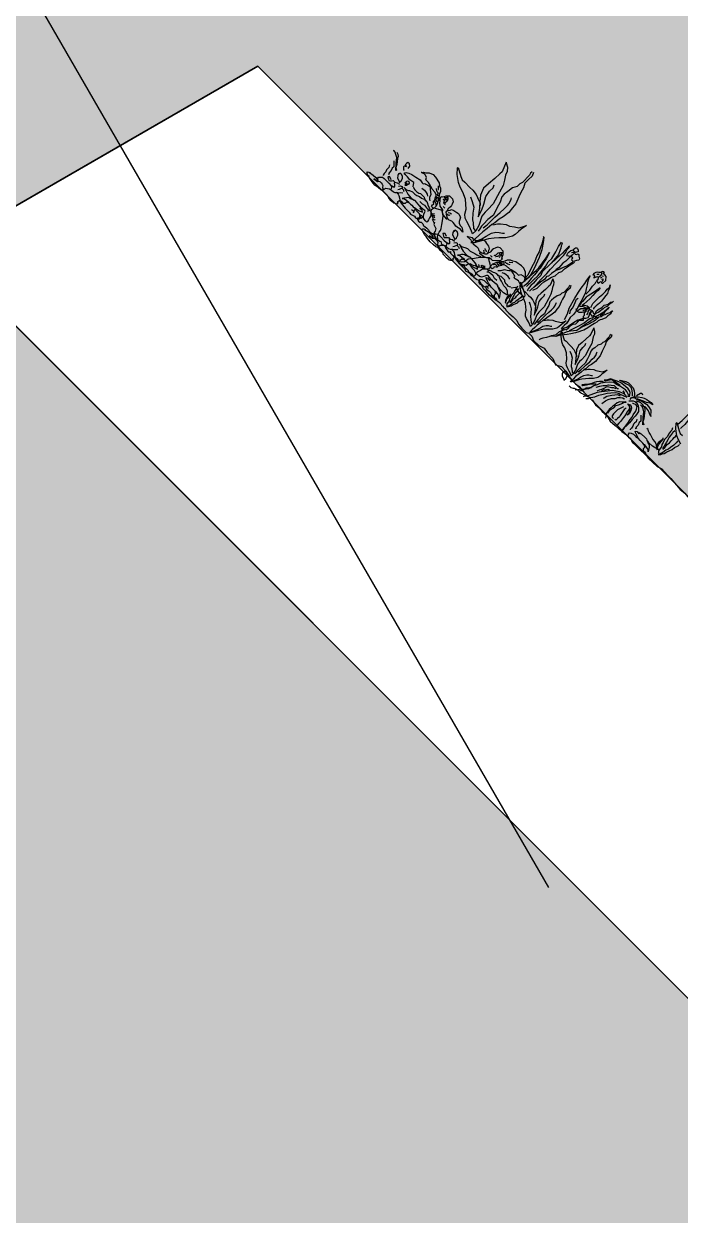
# Model space of a CAD drawing. Header units: metres. Extents: x 97 to 197, y 104 to 205.
# Drawn here: x 144.534 to 145.274, y 147.716 to 149.058 of the extents above; entities that cross this region are included whole.
import ezdxf

# ---------------------------------------------------------------- set-up
doc = ezdxf.new("R2010")
doc.units = ezdxf.units.M
doc.linetypes.add('ACAD_ISO10W100', pattern=[18, 12, -3, 0, -3])
doc.layers.add('00-AUX1', color=200, linetype='Continuous', plot=False)
for name, color, linetype in [('16-EIXOS', 253, 'ACAD_ISO10W100'), ('18-HATCH', 1, 'Continuous'), ('21-FAC_3º', 3, 'Continuous'), ('6-VEGETAÇÃO', 104, 'Continuous')]:
    doc.layers.add(name, color=color, linetype=linetype)

# ---------------------------------------------------------------- blocks, each defined once
blk = doc.blocks.new('A$C20B154FB')
at = {"layer": '6-VEGETAÇÃO', "color": 72}
for points in [[(994, 1061), (992, 1041), (999, 1023), (999, 999), (1002, 960), (1002, 935), (994, 911), (994, 880), (976, 841), (968, 790), (963, 751), (966, 720), (989, 678), (1005, 621), (1028, 559), (1023, 497), (1025, 445), (1025, 417), (1033, 391), (1036, 367)], [(1005, 1064), (1020, 1035), (1018, 991), (1018, 971), (1020, 947), (1041, 911), (1054, 865), (1069, 826), (1093, 766), (1098, 720), (1106, 670), (1098, 608), (1088, 569), (1085, 520), (1077, 492), (1075, 440), (1069, 391), (1067, 349), (1067, 303), (1067, 277), (1067, 251)], [(781, 954), (816, 935), (841, 907), (855, 874), (879, 839), (904, 798), (923, 735), (959, 625), (961, 557), (961, 524), (967, 480), (1005, 406), (1019, 354), (1019, 315), (997, 326), (956, 340), (909, 354), (879, 365), (852, 387), (827, 425), (761, 480), (701, 507), (654, 521), (616, 537), (558, 578), (520, 620), (520, 628), (594, 589), (622, 576), (652, 581), (715, 578), (748, 581), (797, 576), (824, 567), (876, 548), (890, 535)], [(777, 958), (811, 874), (811, 847), (811, 789), (805, 718), (802, 661), (827, 600), (866, 554), (901, 515), (948, 452), (926, 518), (904, 565), (868, 625), (857, 680), (857, 721), (846, 746)], [(1719, 324), (1719, 399), (1715, 469), (1712, 538), (1708, 586), (1706, 659), (1704, 754), (1699, 783), (1688, 805), (1688, 834), (1681, 843), (1679, 834), (1679, 790), (1681, 757), (1679, 723), (1679, 690), (1679, 659), (1677, 640)], [(1721, 772), (1714, 792), (1714, 808), (1715, 825), (1725, 845), (1726, 861), (1726, 871), (1736, 880), (1743, 881), (1757, 874), (1768, 865), (1761, 852), (1756, 841), (1737, 839), (1728, 849)], [(1732, 819), (1745, 836), (1765, 832), (1774, 838), (1778, 849), (1789, 850), (1799, 843), (1821, 830), (1823, 818), (1810, 801), (1805, 785), (1796, 774), (1783, 774), (1776, 783), (1772, 794), (1763, 794), (1756, 788), (1739, 779), (1723, 768)], [(1752, 828), (1752, 807), (1752, 783), (1752, 763), (1752, 732), (1746, 699), (1750, 648), (1748, 631), (1746, 615)], [(2033, 881), (2021, 866), (2009, 857), (2003, 849), (1998, 831), (1998, 816), (2009, 824), (2021, 816), (2022, 805)], [(2021, 845), (2033, 859)], [(2024, 802), (2034, 828), (2040, 837), (2047, 833), (2060, 816), (2060, 802), (2078, 799), (2083, 800), (2085, 814), (2090, 828), (2105, 821), (2112, 828), (2112, 862), (2090, 890), (2072, 892), (2057, 887), (2052, 894), (2055, 902), (2047, 904), (2036, 895), (2033, 888), (2040, 880), (2048, 873), (2052, 854), (2050, 842), (2050, 833)], [(2062, 866), (2072, 875)], [(2064, 847), (2071, 859)], [(2079, 845), (2086, 854), (2093, 845), (2095, 831)], [(2190, 607), (2176, 643), (2176, 671), (2176, 723), (2180, 761), (2180, 795), (2174, 819), (2178, 842), (2166, 862), (2185, 838), (2192, 814), (2204, 795), (2207, 771), (2211, 740), (2214, 711), (2216, 686), (2212, 650), (2211, 633), (2211, 626), (2212, 617), (2216, 614)], [(3438, 443), (3443, 493), (3443, 562), (3447, 659), (3447, 702), (3426, 840), (3409, 909), (3436, 833), (3443, 776), (3459, 711), (3466, 662), (3471, 614), (3474, 557), (3483, 486), (3481, 446), (3481, 434)], [(1046, 417), (1051, 461), (1051, 510), (1051, 554), (1054, 616), (1054, 663), (1054, 704), (1051, 727), (1036, 766), (1031, 774)], [(1467, 737), (1485, 712), (1502, 684), (1514, 655), (1533, 620), (1545, 582), (1569, 531), (1582, 485), (1608, 410), (1611, 385), (1613, 366), (1622, 352), (1630, 414), (1611, 481), (1593, 525), (1569, 591), (1536, 655), (1500, 704), (1474, 737), (1463, 739)], [(1673, 333), (1673, 412), (1673, 472), (1662, 573), (1651, 617), (1650, 659), (1633, 726), (1617, 774), (1608, 818), (1622, 812), (1630, 794), (1640, 777), (1648, 763), (1666, 726), (1672, 684), (1675, 626), (1675, 591), (1675, 553), (1675, 525), (1681, 505), (1688, 489), (1690, 438), (1692, 397), (1692, 366), (1693, 348), (1697, 330), (1701, 321), (1704, 312)], [(1801, 768), (1789, 713), (1776, 675), (1765, 644), (1750, 611), (1741, 567), (1741, 533), (1730, 518), (1736, 492), (1730, 447), (1726, 410), (1723, 374)], [(1732, 350), (1746, 390), (1745, 434), (1748, 469), (1757, 507), (1763, 545), (1778, 575), (1781, 618), (1792, 642), (1792, 677), (1796, 706), (1801, 734), (1810, 768), (1809, 779)], [(2107, 370), (2088, 424), (2062, 468), (2036, 562), (2021, 622), (2010, 663), (2005, 715), (1996, 746), (1988, 793), (2000, 761), (2014, 736), (2026, 721), (2048, 690), (2064, 664), (2072, 645), (2086, 605), (2105, 541), (2116, 512), (2124, 484), (2129, 455), (2128, 417), (2142, 362), (2142, 332), (2142, 313), (2143, 293)], [(2078, 655), (2078, 705), (2069, 745), (2067, 778), (2060, 797)], [(2288, 581), (2297, 600), (2307, 616), (2311, 635), (2321, 654), (2328, 676), (2338, 695), (2338, 714), (2344, 723), (2345, 702), (2350, 692), (2344, 662), (2344, 636), (2330, 603), (2323, 591), (2318, 572), (2318, 555), (2311, 533), (2304, 498), (2299, 464), (2288, 427), (2278, 407), (2269, 384), (2256, 358), (2233, 322), (2216, 296), (2200, 277), (2171, 238), (2159, 213), (2131, 189), (2124, 177), (2110, 151), (2091, 125), (2083, 108), (2079, 96), (2078, 91)], [(2123, 783), (2114, 714), (2102, 659), (2098, 640), (2104, 591), (2104, 574), (2107, 547), (2109, 529)], [(2124, 783), (2128, 755), (2124, 721), (2128, 692), (2129, 652), (2129, 619), (2128, 583), (2126, 566), (2136, 581), (2157, 593), (2180, 598), (2190, 588), (2200, 590), (2216, 595), (2235, 590), (2243, 586), (2250, 588), (2259, 583), (2256, 564), (2242, 564), (2233, 564), (2224, 569), (2223, 579), (2214, 593), (2219, 564), (2223, 555), (2230, 548), (2235, 526), (2226, 507), (2218, 498), (2207, 500), (2199, 509), (2199, 522), (2192, 529), (2185, 534), (2185, 545), (2185, 555), (2185, 560), (2180, 540), (2169, 524), (2159, 514), (2152, 503), (2128, 498), (2109, 507)], [(2256, 595), (2245, 617), (2250, 650), (2256, 664), (2256, 679), (2256, 704), (2266, 719), (2275, 735), (2276, 762), (2287, 778), (2288, 785), (2288, 766), (2281, 743), (2281, 714), (2273, 690), (2273, 676), (2269, 652), (2266, 628), (2257, 602), (2256, 586)], [(3581, 341), (3540, 353), (3507, 367), (3457, 403), (3424, 438), (3424, 446), (3488, 412), (3512, 400), (3538, 405)], [(1085, 497), (1108, 533), (1126, 551), (1165, 582), (1194, 593), (1230, 619), (1261, 639), (1277, 668), (1292, 701), (1284, 647), (1282, 616), (1279, 577), (1274, 549), (1246, 499), (1204, 455), (1176, 424), (1147, 386), (1126, 349), (1100, 300), (1085, 272), (1069, 259)], [(1622, 322), (1626, 361), (1626, 414), (1630, 489), (1630, 522), (1613, 628), (1600, 681), (1620, 622), (1626, 578), (1639, 529), (1644, 491), (1648, 454), (1650, 410), (1657, 355), (1655, 324), (1655, 315)], [(2285, 617), (2292, 645), (2295, 664), (2297, 707), (2299, 721), (2300, 700), (2302, 664), (2304, 647), (2299, 622), (2299, 614)], [(778, 526), (816, 510), (860, 485), (893, 444), (931, 400), (956, 387), (992, 356), (1014, 354)], [(1082, 287), (1106, 344), (1116, 388), (1129, 437), (1150, 471), (1170, 489), (1196, 507), (1209, 518)], [(1785, 542), (1809, 529), (1825, 511), (1834, 489), (1851, 465), (1867, 438), (1880, 396), (1904, 322), (1905, 277), (1905, 255), (1909, 226), (1935, 176), (1944, 142), (1944, 116), (1929, 123), (1902, 133), (1871, 142), (1851, 149), (1832, 164), (1816, 189), (1772, 226), (1732, 244), (1701, 253), (1675, 264), (1637, 291), (1611, 319), (1611, 324), (1661, 299), (1679, 290), (1699, 293), (1741, 291), (1763, 293), (1796, 290), (1814, 284), (1849, 271), (1858, 262)], [(1782, 544), (1805, 489), (1805, 470), (1805, 432), (1801, 385), (1799, 346), (1816, 306), (1842, 275), (1865, 249), (1896, 207), (1882, 251), (1867, 282), (1843, 322), (1836, 359), (1836, 386), (1829, 403)], [(1927, 613), (1926, 600), (1931, 588), (1931, 572), (1933, 546), (1933, 529), (1927, 513), (1927, 493), (1915, 467), (1910, 432), (1907, 406), (1908, 386), (1924, 358), (1934, 320), (1950, 279), (1946, 237), (1948, 203), (1948, 184), (1953, 166), (1955, 151)], [(1934, 615), (1945, 596), (1943, 567), (1943, 553), (1945, 537), (1958, 513), (1967, 482), (1977, 456), (1993, 417), (1996, 386), (2002, 353), (1996, 311), (1990, 285), (1988, 253), (1983, 234), (1981, 199), (1977, 166), (1976, 139), (1976, 108), (1976, 90), (1976, 73)], [(2102, 439), (2086, 462), (2083, 493), (2074, 519), (2064, 538), (2052, 567), (2055, 585)], [(2116, 547), (2129, 560), (2143, 566), (2161, 574), (2171, 583), (2180, 588), (2186, 588)], [(2133, 502), (2133, 522), (2135, 538), (2145, 548), (2159, 560), (2169, 571), (2181, 579), (2185, 585)], [(2299, 598), (2297, 559), (2293, 536), (2288, 521), (2285, 509), (2278, 486), (2269, 465), (2257, 426), (2247, 381), (2231, 357), (2214, 336), (2199, 313), (2181, 276), (2169, 253), (2164, 234), (2161, 225)], [(2162, 536), (2164, 547), (2173, 559), (2176, 566), (2181, 572)], [(2211, 536), (2209, 550), (2202, 562), (2199, 567), (2197, 576), (2197, 583)], [(2205, 336), (2224, 398), (2233, 427), (2245, 474), (2249, 512), (2254, 534), (2262, 553), (2266, 572), (2275, 588), (2280, 600), (2283, 607), (2283, 616)], [(2249, 419), (2257, 457), (2261, 481), (2266, 503), (2271, 529), (2276, 548), (2283, 571), (2283, 581), (2285, 586)], [(2480, 570), (2478, 556), (2483, 544), (2483, 528), (2485, 502), (2485, 485), (2480, 469), (2480, 449), (2468, 423), (2463, 388), (2459, 362), (2461, 342), (2476, 314), (2487, 276), (2502, 235), (2499, 193), (2501, 159), (2501, 140), (2506, 122), (2507, 107)], [(2487, 571), (2497, 552), (2495, 523), (2495, 509), (2497, 494), (2511, 469), (2520, 438), (2530, 413), (2545, 373), (2549, 342), (2554, 309), (2549, 267), (2542, 242), (2540, 209), (2535, 190), (2533, 155), (2530, 122), (2528, 95), (2528, 64), (2528, 47), (2528, 29)], [(460, 346), (435, 351), (403, 352), (392, 371), (370, 377), (355, 377), (342, 371), (334, 371), (329, 368), (340, 382), (357, 393), (378, 414), (413, 428), (443, 428), (501, 415), (523, 401), (544, 392), (564, 373), (572, 353), (582, 335), (594, 323), (600, 308), (615, 285), (628, 258), (628, 231), (622, 226), (603, 227), (598, 242), (602, 255), (589, 264), (581, 272), (582, 285), (573, 297), (565, 309), (565, 317), (556, 325), (537, 332), (498, 335), (477, 343), (458, 344), (447, 348)], [(1496, 346), (1521, 351), (1554, 352), (1564, 371), (1586, 377), (1601, 377), (1614, 371), (1622, 371), (1627, 368), (1617, 382), (1600, 393), (1578, 414), (1543, 428), (1513, 428), (1455, 415), (1433, 401), (1412, 392), (1392, 373), (1384, 353), (1374, 335), (1362, 323), (1357, 308), (1341, 285), (1328, 258), (1328, 231), (1334, 226), (1353, 227), (1358, 242), (1354, 255), (1367, 264), (1375, 272), (1374, 285), (1383, 297), (1391, 309), (1391, 317), (1400, 325), (1420, 332), (1458, 335), (1479, 343), (1498, 344), (1509, 348)], [(1962, 184), (1965, 213), (1965, 246), (1965, 275), (1967, 317), (1967, 348), (1967, 375), (1965, 391), (1955, 417), (1952, 422)], [(2119, 179), (2126, 194), (2136, 205), (2148, 227), (2152, 267), (2161, 296), (2174, 319), (2180, 320), (2181, 350), (2181, 372), (2186, 396), (2200, 415), (2200, 438), (2200, 458), (2223, 484), (2214, 496), (2211, 493), (2200, 467), (2190, 448), (2186, 422), (2176, 386), (2173, 365), (2169, 338), (2157, 315), (2157, 298), (2155, 288)], [(2337, 498), (2361, 485), (2378, 467), (2387, 445), (2403, 421), (2420, 394), (2432, 352), (2456, 279), (2458, 233), (2458, 211), (2462, 182), (2487, 133), (2496, 98), (2496, 72), (2482, 80), (2454, 89), (2423, 98), (2403, 105), (2385, 120), (2368, 145), (2325, 182), (2284, 200), (2253, 209), (2228, 220), (2189, 248), (2164, 275), (2164, 280), (2213, 255), (2231, 246), (2251, 249), (2293, 248), (2315, 249), (2348, 246), (2367, 240), (2401, 228), (2410, 218)], [(2335, 501), (2357, 445), (2357, 427), (2357, 388), (2354, 341), (2352, 302), (2368, 262), (2394, 231), (2418, 206), (2449, 164), (2434, 207), (2420, 238), (2396, 279), (2389, 315), (2389, 343), (2381, 359)], [(56, 339), (74, 333), (89, 320), (97, 305), (117, 283), (131, 264), (146, 240), (166, 229), (162, 221), (120, 268), (87, 306), (64, 320), (44, 328), (27, 328), (23, 328)], [(226, 309), (221, 334), (203, 346), (186, 345), (184, 331), (185, 314), (204, 310), (188, 302), (188, 292), (201, 277), (209, 274), (213, 273)], [(368, 231), (347, 260), (305, 252), (273, 254), (249, 255), (234, 255), (232, 262), (238, 272), (259, 285), (284, 298), (326, 305), (367, 317), (399, 310), (412, 310), (420, 323), (430, 325), (447, 331), (468, 335), (479, 329), (489, 319), (522, 294), (535, 268), (547, 256), (556, 250)], [(513, 392), (534, 374), (537, 371), (539, 371)], [(518, 364), (535, 353), (543, 351), (550, 347)], [(558, 350), (567, 330), (579, 339), (594, 323)], [(568, 317), (589, 319), (593, 318)], [(605, 326), (598, 348), (609, 352), (618, 367), (624, 381), (645, 401), (682, 403), (703, 389), (711, 369), (718, 356), (718, 342), (718, 315), (724, 294), (727, 306), (737, 319), (741, 331), (761, 342), (791, 347), (808, 350), (821, 348), (842, 342), (854, 323), (862, 306), (874, 294), (896, 290), (912, 290), (936, 276), (951, 267), (911, 269), (899, 262), (871, 260), (849, 262), (833, 264), (815, 264), (794, 254), (778, 254), (762, 260), (739, 273), (727, 283), (724, 294), (728, 308)], [(601, 318), (609, 313), (614, 304)], [(606, 322), (618, 310), (627, 298), (649, 279), (665, 279), (688, 275), (702, 259), (726, 246), (748, 245), (768, 242), (773, 247), (773, 255), (773, 259)], [(641, 383), (637, 371), (632, 365), (625, 362), (624, 360)], [(628, 340), (631, 353), (639, 360), (652, 362), (652, 372), (651, 381)], [(635, 389), (648, 378), (656, 371), (664, 355), (663, 329), (669, 321), (673, 315)], [(644, 349), (644, 335), (649, 332), (653, 323), (655, 319)], [(1351, 326), (1358, 348), (1347, 352), (1338, 367), (1332, 381), (1311, 401), (1274, 403), (1253, 389), (1245, 369), (1238, 356), (1238, 342), (1238, 315), (1232, 294), (1229, 306), (1219, 319), (1215, 331), (1195, 342), (1165, 347), (1148, 350), (1135, 348), (1114, 342), (1102, 323), (1094, 306), (1082, 294), (1060, 290), (1044, 290), (1020, 276), (1005, 267), (1045, 269), (1057, 262), (1085, 260), (1107, 262), (1123, 264), (1141, 264), (1162, 254), (1178, 254), (1194, 260), (1217, 273), (1229, 283), (1232, 294), (1228, 308)], [(1350, 322), (1338, 310), (1329, 298), (1307, 279), (1291, 279), (1269, 275), (1254, 259), (1230, 246), (1208, 245), (1188, 242), (1183, 247), (1183, 255), (1183, 259)], [(1321, 389), (1308, 378), (1300, 371), (1292, 355), (1293, 329), (1287, 321), (1283, 315)], [(1313, 349), (1313, 335), (1307, 332), (1303, 323), (1301, 319)], [(1328, 340), (1325, 353), (1317, 360), (1304, 362), (1304, 372), (1306, 381)], [(1315, 383), (1319, 371), (1324, 365), (1331, 362), (1332, 360)], [(1355, 318), (1347, 313), (1342, 304)], [(1399, 350), (1389, 330), (1378, 339), (1362, 323)], [(1388, 317), (1367, 319), (1363, 318)], [(1588, 231), (1609, 260), (1651, 252), (1684, 254), (1707, 255), (1722, 255), (1724, 262), (1718, 272), (1697, 285), (1672, 298), (1630, 305), (1589, 317), (1557, 310), (1544, 310), (1536, 323), (1526, 325), (1509, 331), (1488, 335), (1477, 329), (1467, 319), (1434, 294), (1421, 268), (1409, 256), (1400, 250)], [(1438, 364), (1421, 353), (1413, 351), (1406, 347)], [(1443, 392), (1422, 374), (1420, 371), (1417, 371)], [(1988, 237), (2003, 261), (2015, 273), (2041, 294), (2060, 301), (2085, 318), (2105, 332), (2116, 351), (2126, 373), (2121, 337), (2119, 317), (2117, 291), (2114, 272), (2095, 239), (2067, 209), (2048, 189), (2029, 163), (2015, 139), (1998, 106), (1988, 87), (1977, 78)], [(2514, 140), (2518, 169), (2518, 202), (2518, 231), (2520, 273), (2520, 304), (2520, 331), (2518, 347), (2507, 373), (2504, 378)], [(2540, 193), (2556, 217), (2568, 230), (2594, 250), (2613, 257), (2637, 274), (2658, 288), (2668, 307), (2678, 330), (2673, 293), (2672, 273), (2670, 247), (2666, 228), (2647, 195), (2620, 166), (2601, 145), (2582, 119), (2568, 95), (2551, 62), (2540, 43), (2530, 34)], [(2970, 298), (2959, 314), (2929, 325), (2910, 325), (2859, 314), (2823, 302), (2795, 298), (2769, 274), (2742, 242), (2720, 210), (2708, 180), (2695, 151), (2688, 125), (2680, 101), (2657, 68), (2652, 48), (2644, 40), (2639, 31), (2638, 26)], [(2978, 306), (2958, 336), (2944, 343), (2921, 348), (2889, 346), (2872, 342), (2853, 340), (2834, 338), (2797, 321), (2752, 299), (2735, 265), (2721, 252), (2729, 252), (2735, 261), (2747, 276), (2759, 298), (2774, 304), (2808, 313), (2829, 316), (2844, 320), (2848, 321)], [(2992, 329), (2972, 350), (2946, 368), (2931, 374), (2902, 373), (2875, 362), (2833, 351), (2818, 346), (2814, 347)], [(2818, 350), (2861, 376), (2886, 385), (2906, 387), (2943, 385), (2969, 372), (2987, 358), (3002, 344), (3002, 335), (3003, 335), (3022, 354), (3030, 363), (3056, 381), (3075, 391), (3098, 400), (3117, 403), (3143, 408), (3169, 403), (3142, 396), (3115, 378), (3091, 369), (3051, 350), (3038, 344), (3037, 342), (3062, 350), (3079, 358), (3127, 369), (3153, 369), (3190, 361), (3204, 344), (3215, 332), (3229, 320), (3203, 332), (3179, 340), (3150, 344), (3134, 346), (3124, 339), (3109, 343), (3085, 342), (3072, 338), (3056, 328), (3048, 324), (3048, 319), (3071, 313), (3086, 308), (3104, 295), (3123, 276), (3131, 244), (3132, 227), (3136, 188), (3138, 151), (3139, 118), (3139, 89), (3143, 68), (3143, 60), (3132, 139), (3123, 174), (3120, 201), (3113, 222), (3105, 259), (3098, 276), (3085, 297), (3068, 302), (3041, 291), (3036, 286)], [(2999, 297), (2995, 317), (3007, 328), (3023, 338), (3041, 339), (3049, 344)], [(3000, 279), (3025, 306), (3038, 313), (3056, 314), (3059, 314)], [(3012, 361), (3021, 398), (3031, 407), (3043, 400)], [(3126, 339), (3143, 333), (3158, 320), (3166, 305), (3187, 283), (3200, 264), (3215, 240), (3236, 229), (3232, 221), (3190, 268), (3157, 306), (3134, 320), (3113, 328), (3097, 328), (3093, 328)], [(3429, 387), (3439, 370), (3441, 353), (3445, 324), (3455, 304), (3455, 267), (3464, 241), (3469, 222), (3482, 205), (3485, 186), (3488, 162), (3501, 151), (3502, 144)], [(3461, 384), (3462, 361), (3462, 358), (3465, 330), (3468, 312), (3475, 287), (3482, 264), (3487, 248), (3494, 224), (3497, 205), (3505, 199), (3505, 221), (3500, 255), (3505, 280), (3504, 301), (3501, 321), (3501, 340), (3501, 354), (3501, 364), (3501, 368)], [(3543, 344), (3545, 320), (3545, 291), (3540, 257), (3537, 235), (3527, 212), (3527, 197), (3524, 174), (3520, 164), (3512, 146), (3510, 139), (3525, 155), (3530, 166), (3540, 181), (3544, 209), (3553, 229), (3563, 255), (3563, 281), (3575, 314), (3575, 331)], [(90, 218), (103, 197), (103, 180), (103, 167), (112, 152), (113, 131), (116, 116), (117, 113)], [(91, 267), (127, 231), (127, 212), (136, 192), (136, 162), (147, 159), (140, 150)], [(209, 230), (202, 218), (207, 203), (220, 186), (248, 178), (258, 170), (260, 192), (254, 215), (242, 226), (227, 234), (221, 233), (204, 229), (205, 213)], [(297, 210), (295, 225), (301, 234), (311, 236), (323, 229), (325, 217), (325, 213), (320, 209), (312, 204), (298, 206), (293, 209), (299, 217), (296, 217)], [(308, 190), (324, 204), (312, 214), (307, 206), (306, 197), (315, 186)], [(324, 170), (347, 170), (363, 179), (370, 186), (396, 197), (426, 197), (444, 202), (468, 211), (489, 215), (503, 220), (515, 226), (529, 225)], [(373, 232), (384, 225), (397, 222), (411, 222), (422, 222), (443, 227), (454, 237), (479, 236), (499, 236), (520, 225), (543, 226), (560, 220), (571, 212), (599, 204), (610, 198), (610, 190), (623, 194), (638, 183), (656, 165), (662, 145), (667, 127), (671, 109), (671, 102), (659, 102), (632, 105), (617, 113), (602, 133), (595, 155), (588, 160), (566, 155), (543, 154), (528, 160)], [(430, 275), (458, 280), (483, 276), (500, 273), (515, 264)], [(571, 306), (589, 305), (592, 305)], [(581, 290), (602, 290), (605, 289)], [(584, 275), (605, 273), (613, 267), (621, 258)], [(684, 264), (647, 243), (628, 230), (624, 216), (621, 203), (630, 192), (642, 183), (653, 187), (664, 201)], [(673, 298), (694, 298)], [(686, 154), (710, 146), (719, 149), (727, 133), (735, 129), (765, 119), (777, 100), (779, 87), (798, 73), (821, 54), (837, 54), (849, 57), (852, 63), (828, 80), (814, 99), (808, 120), (806, 138), (797, 154), (776, 182), (747, 220), (730, 241), (718, 252), (694, 266), (684, 266), (678, 262)], [(740, 293), (751, 301), (760, 301), (768, 306)], [(741, 276), (757, 279), (758, 284), (766, 288)], [(894, 230), (888, 218), (892, 203), (906, 186), (934, 178), (944, 170), (946, 192), (939, 215), (928, 226), (912, 234), (907, 233), (890, 229), (891, 213)], [(1010, 170), (1032, 170), (1049, 179), (1056, 186), (1081, 197), (1112, 197), (1130, 202), (1154, 211), (1175, 215), (1188, 220), (1201, 226), (1215, 225)], [(1270, 154), (1246, 146), (1237, 149), (1229, 133), (1221, 129), (1191, 119), (1179, 100), (1177, 87), (1158, 73), (1135, 54), (1119, 54), (1107, 57), (1104, 63), (1128, 80), (1143, 99), (1148, 120), (1150, 138), (1160, 154), (1181, 182), (1209, 220), (1227, 241), (1238, 252), (1262, 266), (1273, 266), (1278, 262)], [(1216, 293), (1206, 301), (1196, 301), (1188, 306)], [(1215, 276), (1199, 279), (1198, 284), (1190, 288)], [(1283, 298), (1262, 298)], [(1273, 264), (1309, 243), (1328, 230), (1332, 216), (1336, 203), (1326, 192), (1315, 183), (1303, 187), (1292, 201)], [(1583, 232), (1572, 225), (1559, 222), (1545, 222), (1534, 222), (1513, 227), (1502, 237), (1477, 236), (1457, 236), (1437, 225), (1413, 226), (1396, 220), (1385, 212), (1357, 204), (1346, 198), (1346, 190), (1333, 194), (1318, 183), (1300, 165), (1294, 145), (1289, 127), (1285, 109), (1285, 102), (1297, 102), (1324, 105), (1339, 113), (1354, 133), (1361, 155), (1368, 160), (1391, 155), (1413, 154), (1428, 160)], [(1372, 275), (1351, 273), (1343, 267), (1336, 258)], [(1375, 290), (1354, 290), (1351, 289)], [(1385, 306), (1367, 305), (1364, 305)], [(1632, 170), (1609, 170), (1593, 179), (1586, 186), (1561, 197), (1530, 197), (1512, 202), (1488, 211), (1467, 215), (1453, 220), (1441, 226), (1427, 225)], [(1526, 275), (1498, 280), (1473, 276), (1456, 273), (1441, 264)], [(1616, 279), (1623, 266), (1624, 253), (1628, 231), (1635, 215), (1635, 187), (1642, 167), (1646, 153), (1656, 139), (1659, 125), (1661, 106), (1671, 98), (1672, 92)], [(1640, 277), (1641, 259), (1641, 257), (1643, 235), (1645, 222), (1651, 202), (1656, 185), (1660, 172), (1665, 154), (1667, 139), (1674, 135), (1674, 151), (1670, 178), (1674, 197), (1673, 213), (1671, 229), (1671, 243), (1671, 254), (1671, 262), (1671, 265)], [(1703, 246), (1705, 227), (1705, 205), (1700, 179), (1698, 163), (1691, 145), (1691, 133), (1688, 115), (1685, 107), (1679, 94), (1677, 89), (1689, 101), (1693, 110), (1700, 121), (1704, 143), (1710, 158), (1718, 178), (1718, 198), (1728, 223), (1728, 236)], [(1783, 257), (1809, 246), (1838, 229), (1860, 202), (1885, 173), (1902, 164), (1926, 143), (1940, 142)], [(1986, 97), (2002, 135), (2009, 165), (2017, 197), (2031, 220), (2045, 232), (2062, 244), (2071, 251)], [(2336, 213), (2361, 202), (2390, 186), (2412, 158), (2438, 129), (2454, 120), (2478, 100), (2493, 98)], [(2539, 53), (2554, 91), (2561, 121), (2570, 154), (2583, 176), (2597, 188), (2615, 200), (2623, 207)], [(2697, 177), (2682, 159), (2661, 133), (2646, 112), (2627, 84), (2623, 83), (2618, 82), (2619, 91), (2627, 105), (2652, 133), (2668, 158), (2676, 180), (2686, 196), (2701, 216), (2716, 231), (2737, 237)], [(2724, 26), (2742, 44), (2748, 64), (2769, 94), (2782, 128), (2804, 161), (2822, 191), (2842, 216), (2868, 248), (2889, 260), (2905, 267), (2938, 278), (2958, 286), (2965, 287), (2947, 293), (2927, 293), (2913, 287), (2887, 275), (2860, 257), (2836, 242), (2811, 206), (2793, 184), (2777, 161), (2757, 132), (2732, 80), (2718, 48), (2703, 31), (2699, 19)], [(2717, 161), (2733, 187), (2748, 212), (2767, 230), (2778, 250), (2796, 265), (2816, 280), (2852, 283), (2861, 290)], [(2849, 274), (2829, 265), (2815, 250), (2793, 237), (2781, 229), (2776, 221), (2772, 199), (2763, 178), (2754, 159), (2748, 146), (2743, 144)], [(2778, 165), (2773, 177), (2778, 187), (2791, 204), (2800, 218), (2807, 221), (2811, 227)], [(2919, 255), (2895, 249), (2880, 227), (2865, 206), (2841, 169), (2833, 143), (2829, 135)], [(2852, 97), (2859, 135), (2865, 159), (2880, 185), (2902, 208), (2912, 231), (2927, 245), (2944, 260), (2958, 264), (2963, 264)], [(2902, 302), (2920, 298), (2929, 291), (2932, 290)], [(2987, 253), (2966, 231), (2951, 218), (2942, 195), (2939, 169), (2935, 147), (2935, 128), (2934, 105), (2938, 76), (2942, 56), (2955, 45), (2965, 29)], [(2949, 75), (2942, 109), (2950, 144), (2950, 172), (2962, 191), (2970, 214), (2976, 227), (2978, 240), (2989, 253), (2992, 259)], [(3003, 211), (2996, 187), (2987, 154), (2987, 140), (2987, 123), (2987, 105), (2992, 86), (3002, 76), (3014, 80)], [(3015, 255), (3034, 264), (3048, 259), (3060, 252), (3074, 225), (3081, 204), (3081, 185), (3078, 185), (3075, 214), (3053, 242), (3032, 256), (3021, 253), (3011, 253), (3029, 252), (3047, 240), (3055, 225), (3057, 200), (3066, 178), (3071, 147), (3077, 102), (3077, 82), (3079, 57), (3082, 53)], [(3027, 219), (3025, 197), (3029, 176), (3032, 158), (3037, 138), (3041, 124), (3041, 102), (3040, 83), (3030, 79)], [(3160, 218), (3173, 197), (3173, 180), (3173, 167), (3181, 152), (3183, 131), (3185, 116), (3187, 113)], [(3161, 267), (3196, 231), (3196, 212), (3206, 192), (3206, 162), (3217, 159), (3210, 150)], [(3484, 170), (3462, 170), (3445, 179), (3438, 186), (3413, 197), (3382, 197), (3364, 202), (3340, 211), (3320, 215), (3306, 220), (3293, 226), (3279, 225)], [(3439, 262), (3441, 241), (3437, 217), (3438, 205), (3444, 189), (3449, 179), (3459, 169), (3467, 161), (3475, 161), (3464, 172), (3458, 184), (3451, 201), (3449, 217), (3447, 239), (3444, 262), (3438, 268), (3437, 261)], [(193, 137), (166, 147), (161, 143), (153, 134), (173, 122), (184, 118), (194, 126), (201, 134), (210, 144), (230, 144), (237, 150), (248, 156), (270, 161)], [(231, 143), (231, 135), (245, 126), (252, 118), (258, 109), (239, 105), (238, 100), (239, 95)], [(276, 144), (287, 159), (298, 163), (309, 160), (315, 145)], [(293, 118), (302, 131), (306, 143), (309, 151), (330, 151), (336, 148), (344, 145)], [(301, 96), (320, 107), (330, 118), (340, 128), (341, 132)], [(316, 173), (336, 167), (352, 162), (369, 157), (384, 153), (428, 151), (445, 154), (457, 156), (427, 142), (415, 140), (406, 134), (397, 123), (384, 105), (375, 93), (392, 106), (415, 110), (438, 113), (444, 109), (462, 110), (476, 111), (494, 111), (518, 113), (534, 118), (555, 123), (572, 131), (584, 135), (569, 145), (544, 141), (547, 151), (549, 153), (530, 157), (484, 160), (465, 160), (458, 154), (452, 154)], [(443, 107), (426, 97), (425, 79), (414, 69), (399, 69), (384, 68), (373, 63), (398, 57), (417, 56), (454, 53), (503, 54), (523, 49), (542, 57), (561, 62), (577, 59), (595, 64), (605, 75), (606, 92), (596, 99), (575, 107), (553, 107), (540, 107), (521, 114), (509, 112)], [(500, 84), (520, 89), (529, 77), (531, 85), (520, 102), (522, 112)], [(501, 184), (528, 184), (552, 191), (582, 187), (593, 187), (603, 184), (612, 174)], [(602, 87), (586, 99), (591, 113), (609, 106), (615, 99), (613, 88), (604, 83), (594, 72), (591, 68), (598, 59), (614, 58), (628, 60), (636, 68), (657, 67), (674, 60), (688, 64), (707, 66), (728, 66), (740, 63), (753, 62), (767, 64), (779, 72), (787, 73), (808, 68), (821, 62), (847, 64), (868, 68), (876, 73), (898, 61), (916, 69), (928, 71), (948, 62), (977, 58), (991, 60), (996, 71), (1006, 61), (1035, 62), (1050, 61), (1059, 64)], [(643, 180), (660, 179), (669, 188), (682, 189)], [(653, 176), (669, 171), (680, 179), (690, 179)], [(669, 171), (690, 158), (705, 168), (709, 167)], [(879, 137), (852, 147), (846, 143), (838, 134), (859, 122), (870, 118), (880, 126), (887, 134), (896, 144), (916, 144), (922, 150), (934, 156), (956, 161)], [(917, 143), (917, 135), (930, 126), (938, 118), (944, 109), (925, 105), (923, 100), (925, 95)], [(962, 144), (973, 159), (984, 163), (995, 160), (1001, 145)], [(978, 118), (987, 131), (992, 143), (995, 151), (1015, 151), (1022, 148), (1030, 145)], [(986, 96), (1005, 107), (1015, 118), (1025, 128), (1026, 132)], [(1002, 173), (1022, 167), (1038, 162), (1054, 157), (1070, 153), (1114, 151), (1130, 154), (1143, 156), (1113, 142), (1100, 140), (1091, 134), (1082, 123), (1070, 105), (1061, 93), (1078, 106), (1100, 110), (1124, 113), (1129, 109), (1147, 110), (1162, 111), (1180, 111), (1203, 113), (1220, 118), (1240, 123), (1258, 131), (1269, 135), (1255, 145), (1230, 141), (1232, 151), (1235, 153), (1216, 157), (1170, 160), (1151, 160), (1144, 154), (1137, 154)], [(1128, 107), (1111, 97), (1110, 79), (1099, 69), (1085, 69), (1070, 68), (1059, 63), (1083, 57), (1103, 56), (1139, 53), (1189, 54), (1209, 49), (1228, 57), (1247, 62), (1263, 59), (1280, 64), (1290, 75), (1292, 92), (1282, 99), (1260, 107), (1239, 107), (1226, 107), (1207, 114), (1194, 112)], [(1287, 171), (1266, 158), (1252, 168), (1248, 167)], [(1303, 176), (1287, 171), (1276, 179), (1266, 179)], [(1313, 180), (1296, 179), (1287, 188), (1274, 189)], [(1455, 184), (1428, 184), (1405, 191), (1374, 187), (1363, 187), (1353, 184), (1345, 174)], [(1513, 107), (1530, 97), (1531, 79), (1543, 69), (1557, 69), (1572, 68), (1583, 63), (1558, 57), (1539, 56), (1502, 53), (1453, 54), (1433, 49), (1414, 57), (1395, 62), (1379, 59), (1361, 64), (1351, 75), (1350, 92), (1360, 99), (1381, 107), (1403, 107), (1416, 107), (1435, 114), (1447, 112)], [(1640, 173), (1620, 167), (1604, 162), (1587, 157), (1572, 153), (1528, 151), (1511, 154), (1499, 156), (1529, 142), (1541, 140), (1550, 134), (1559, 123), (1572, 105), (1581, 93), (1564, 106), (1541, 110), (1518, 113), (1512, 109), (1494, 110), (1480, 111), (1462, 111), (1439, 113), (1422, 118), (1402, 123), (1384, 131), (1372, 135), (1387, 145), (1412, 141), (1409, 151), (1407, 153), (1426, 157), (1472, 160), (1491, 160), (1498, 154), (1505, 154)], [(1456, 84), (1437, 89), (1427, 77), (1425, 85), (1437, 102), (1434, 112)], [(1623, 183), (1624, 167), (1621, 148), (1622, 139), (1627, 127), (1631, 120), (1639, 112), (1644, 105), (1651, 105), (1642, 114), (1638, 123), (1632, 136), (1631, 148), (1629, 166), (1627, 183), (1622, 188), (1621, 182)], [(2607, 12), (2622, 33), (2637, 55), (2656, 72), (2661, 93), (2678, 112), (2682, 118), (2691, 127)], [(3366, 107), (3383, 97), (3384, 79), (3395, 69), (3409, 69), (3424, 68), (3435, 63), (3411, 57), (3392, 56), (3355, 53), (3305, 54), (3285, 49), (3266, 57), (3247, 62), (3232, 59), (3214, 64), (3204, 75), (3202, 92), (3212, 99), (3234, 107), (3255, 107), (3268, 107), (3287, 114), (3300, 112)], [(3492, 173), (3472, 167), (3456, 162), (3440, 157), (3424, 153), (3380, 151), (3364, 154), (3351, 156), (3381, 142), (3394, 140), (3403, 134), (3412, 123), (3424, 105), (3433, 93), (3416, 106), (3394, 110), (3370, 113), (3365, 109), (3347, 110), (3332, 111), (3314, 111), (3291, 113), (3274, 118), (3254, 123), (3236, 131), (3225, 135), (3239, 145), (3264, 141), (3262, 151), (3259, 153), (3279, 157), (3324, 160), (3343, 160), (3350, 154), (3357, 154)], [(16, 45), (56, 53), (86, 55), (118, 52), (112, 42), (84, 35), (120, 42), (125, 48), (135, 56), (151, 55), (165, 55), (178, 49), (189, 35), (197, 31), (204, 23), (207, 16), (193, 11), (163, 8), (128, 4), (91, 7), (71, 11), (50, 12), (39, 19), (26, 19), (8, 26), (0, 35), (10, 45), (20, 48), (25, 48)], [(105, 56), (101, 74), (112, 87), (125, 99), (143, 101), (162, 101), (200, 101), (231, 101), (242, 93), (248, 82), (251, 74)], [(206, 31), (212, 52), (225, 61), (240, 72), (260, 76), (282, 78), (294, 84), (306, 94), (323, 93), (338, 90), (355, 79), (373, 68), (372, 55), (370, 44), (369, 38), (377, 41), (377, 35), (379, 26), (365, 18), (355, 11), (325, 10), (293, 11), (280, 14), (268, 18), (248, 18), (216, 18), (210, 23), (202, 30), (210, 38)], [(702, 45), (741, 53), (771, 55), (804, 52), (797, 42), (770, 35), (805, 42), (811, 48), (820, 56), (837, 55), (850, 55), (864, 49), (875, 35), (883, 31), (890, 23), (893, 16), (879, 11), (849, 8), (814, 4), (777, 7), (756, 11), (736, 12), (725, 19), (711, 19), (694, 26), (686, 35), (695, 45), (706, 48), (710, 48)], [(790, 56), (786, 74), (797, 87), (811, 99), (829, 101), (848, 101), (886, 101), (917, 101), (928, 93), (933, 82), (936, 74)], [(891, 31), (898, 52), (910, 61), (925, 72), (946, 76), (967, 78), (980, 84), (992, 94), (1008, 93), (1023, 90), (1041, 79), (1059, 68), (1057, 55), (1056, 44), (1055, 38), (1063, 41), (1063, 35), (1064, 26), (1051, 18), (1041, 11), (1011, 10), (978, 11), (966, 14), (954, 18), (933, 18), (902, 18), (895, 23), (887, 30), (895, 38)], [(1061, 65), (1077, 70), (1083, 73), (1096, 63), (1105, 58), (1129, 58), (1140, 63), (1159, 63), (1161, 72), (1181, 64), (1186, 67), (1200, 67), (1221, 69), (1231, 60), (1253, 69), (1265, 70), (1272, 70), (1284, 63), (1297, 63), (1325, 66), (1328, 68), (1339, 73), (1360, 73), (1373, 68), (1398, 69), (1414, 69), (1425, 74), (1428, 74), (1447, 71), (1461, 72), (1476, 73), (1484, 74), (1493, 74), (1517, 67), (1519, 67), (1534, 66), (1553, 66), (1563, 61), (1579, 65), (1590, 68), (1609, 69), (1625, 71), (1637, 66), (1649, 67), (1671, 65), (1680, 67), (1693, 63), (1730, 63), (1779, 67), (1824, 67), (1857, 58), (1902, 54), (1956, 54), (1976, 67), (2013, 67), (2050, 50), (2112, 54), (2161, 71), (2206, 63), (2276, 63), (2334, 42), (2379, 67), (2436, 67), (2490, 58), (2502, 54), (2572, 50), (2609, 58), (2671, 54)], [(2429, 60), (2423, 48), (2427, 32), (2441, 16), (2468, 8), (2479, 0), (2481, 22), (2474, 45), (2463, 56), (2447, 64), (2442, 63), (2425, 59), (2426, 42)], [(2545, 0), (2567, 0), (2584, 9), (2591, 15), (2616, 27), (2647, 27), (2665, 32), (2689, 41), (2709, 45), (2723, 50), (2736, 56), (2750, 54)], [(2773, 58), (2823, 50), (2864, 54), (2905, 50), (2958, 54), (3012, 42), (3069, 46), (3147, 50), (3184, 58), (3209, 58), (3250, 58), (3398, 58), (3451, 58), (3472, 54), (3578, 58), (3619, 75), (3693, 71), (3734, 71), (3858, 63), (3911, 71), (3989, 63), (4006, 67)]]:
    blk.add_lwpolyline(points, dxfattribs=at)

msp = doc.modelspace()

# ---------------------------------------------------------------- hatches: boundary and pattern name
at = {"layer": '18-HATCH', "true_color": 0xadddf7, "transparency": 33554508}
h = msp.add_hatch(color=141, dxfattribs=at)
h.dxf.hatch_style = 1
h.paths.add_polyline_path([(153.9481, 139.8597), (153.5895, 139.6527), (153.1031, 140.1391), (150.599, 138.6934), (151.8747, 133.9325), (151.516, 133.7254), (149.9997, 136.3518), (146.9686, 134.6018), (147.393, 133.8668), (147.3064, 133.8168), (148.927, 131.0098), (157.1745, 135.7715), (147.1645, 153.1094), (138.917, 148.3477), (140.6668, 145.3169), (140.7534, 145.3669), (140.9369, 145.0491), (145.5371, 147.705), (144.4391, 148.8031), (144.7977, 149.0102)])

# ---------------------------------------------------------------- linework, layer by layer
at = {"layer": '00-AUX1'}
msp.add_lwpolyline([(138.917, 148.3477), (147.1645, 153.1094), (157.1745, 135.7715), (148.927, 131.0098), (147.3064, 133.8168), (147.393, 133.8668), (146.9686, 134.6018), (149.9997, 136.3518), (151.516, 133.7254), (151.8747, 133.9325), (150.599, 138.6934), (153.1031, 140.1391), (153.5895, 139.6527), (153.9481, 139.8597), (144.7977, 149.0102), (144.4391, 148.8031), (145.5371, 147.705), (140.9369, 145.0491), (140.7534, 145.3669), (140.6668, 145.3169), (138.917, 148.3477)], dxfattribs=at)
at = {"layer": '16-EIXOS'}
msp.add_line((154.1756, 132.41), (143.4597, 150.9704), dxfattribs=at)
at = {"layer": '21-FAC_3º'}
msp.add_lwpolyline([(146.1219, 147.1203), (144.4391, 148.8031), (144.7977, 149.0102), (146.4805, 147.3274), (149.1671, 144.6408), (148.8085, 144.4337)], close=True, dxfattribs=at)

# ---------------------------------------------------------------- block references
at = {"layer": '6-VEGETAÇÃO', "xscale": 0.0001301321377985381, "yscale": 0.0001301321377985381, "zscale": 0.0001301321377985381, "rotation": 314.1608008878687}
msp.add_blockref('A$C20B154FB', (144.9178, 148.8877), dxfattribs=at)

doc.saveas('drawing.dxf')
